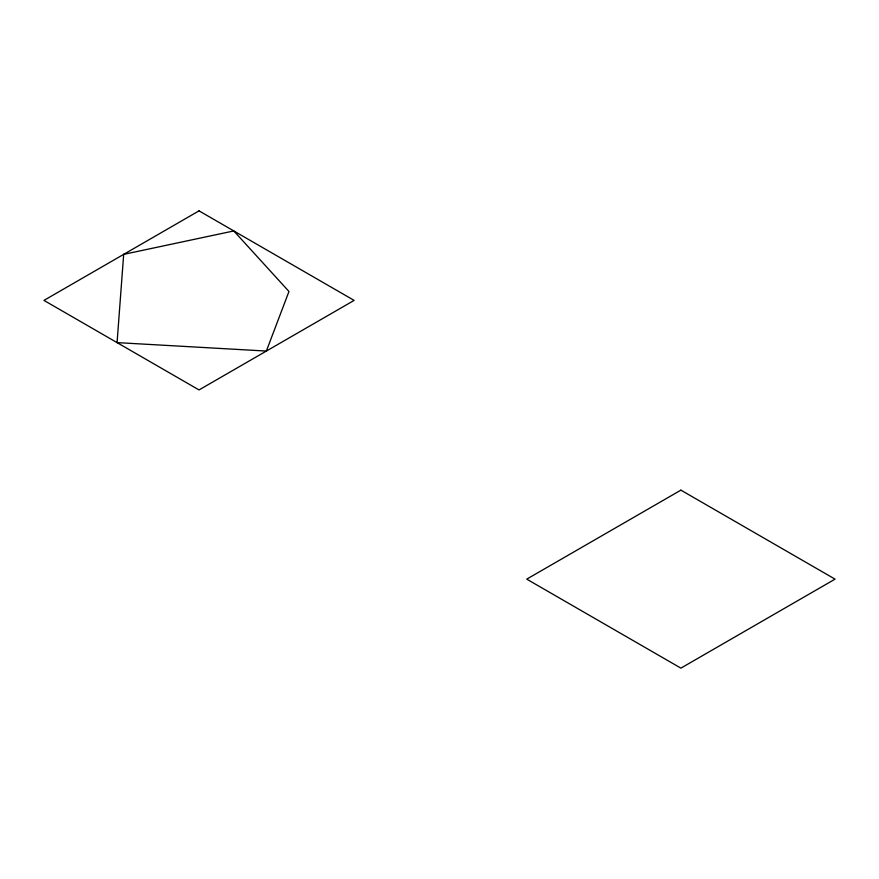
<?xml version="1.0" encoding="UTF-8"?>
<svg xmlns="http://www.w3.org/2000/svg" width="879" height="879" viewBox="0 0 879 879"><rect width="100%" height="100%" fill="white"/><g stroke="black" fill="none" stroke-linecap="round" stroke-linejoin="round"><path stroke-width="1.32" d="M123.686 254.361L117.072 342.612L266.359 351.062L288.971 291.476L233.803 230.935L123.686 254.361M199.028 210.861L43.95 300.398L199.028 389.935L354.116 300.398L199.028 210.861M680.895 490.141L526.741 579.14L680.895 668.139L835.05 579.14L680.895 490.141"/></g></svg>
